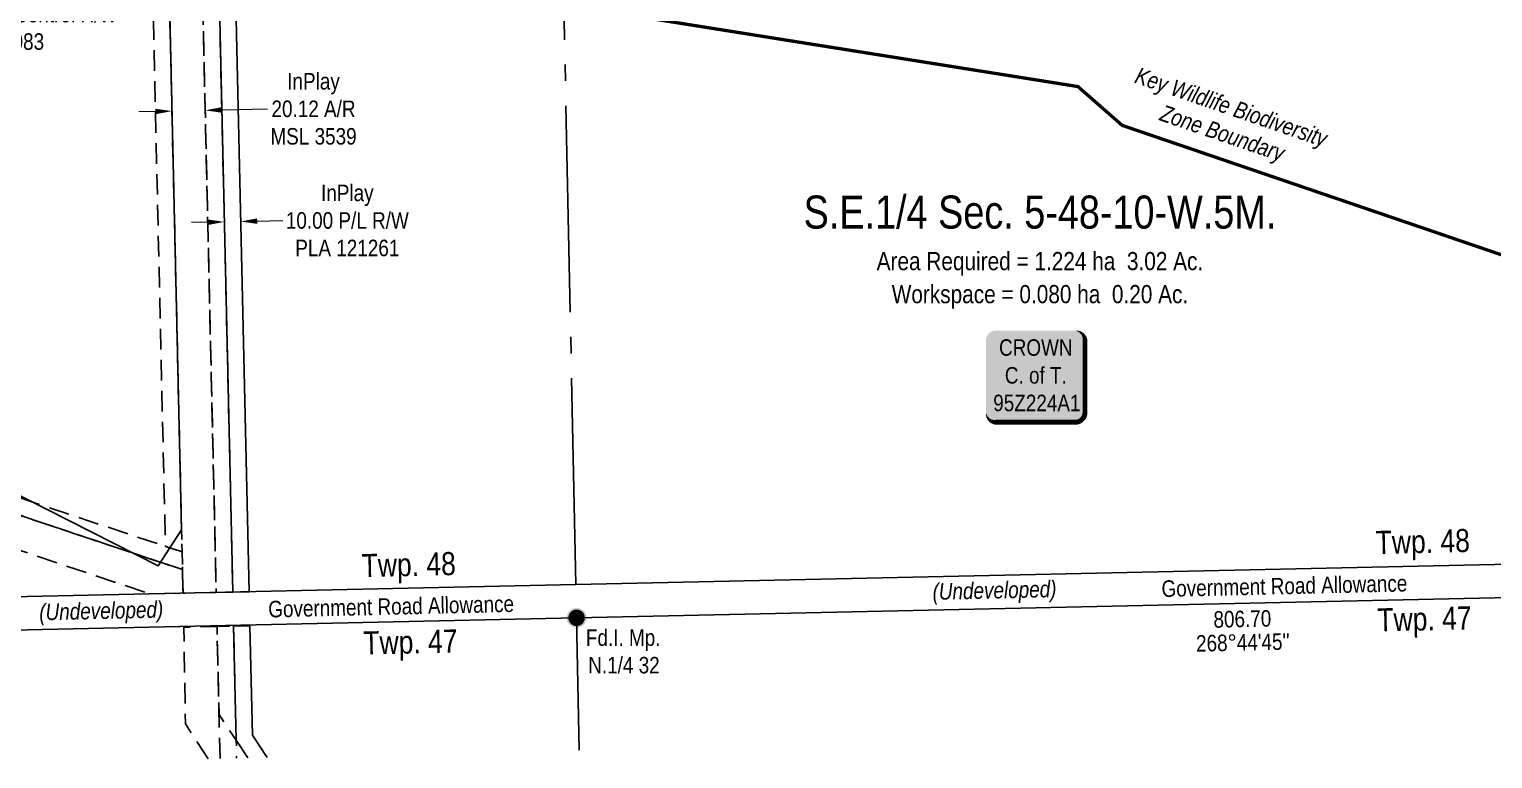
# Model space of a CAD drawing. Extents: x 601495 to 607119, y 5883555 to 5886722.
# Drawn here: x 604921 to 605808, y 5885032 to 5885474 of the extents above; entities that cross this region are included whole.
import ezdxf
from ezdxf.enums import TextEntityAlignment as Align

# ---------------------------------------------------------------- set-up
doc = ezdxf.new("R2010")
doc.units = 0
doc.header["$LTSCALE"] = 5
doc.header["$PDMODE"] = 34
doc.header["$PDSIZE"] = 0.03
for name, pattern in [('DASHDOT2', [12.7, 6.35, -3.175, 0, -3.175]), ('foc-ACCESSROAD', [3.75, 2.5, -1.25]), ('foc-FLOWLINE', [3.75, 2.5, -1.25]), ('foc-QUARTERLINE', [33, 25, -3, 2, -3])]:
    doc.linetypes.add(name, pattern=pattern)
doc.layers.get('Defpoints').update_dxf_attribs({"color": 9})
for name, color, linetype in [('AS-OWNER', 7, 'Continuous'), ('AS-POWER', 104, 'foc-POWER'), ('AS-WILDLIFE', 131, 'DASHDOT2'), ('C-AR', 13, 'foc-ACCESSROAD'), ('C-FLOWLINE', 13, 'foc-FLOWLINE'), ('C-RW', 13, 'Continuous'), ('C-SYMBOL', 7, 'Continuous'), ('C-WS', 13, 'foc-ACCESSROAD'), ('D-TXT', 6, 'Continuous'), ('F-EZE', 190, 'foc-FLOWLINE'), ('L-AREAREQUIRED', 7, 'Continuous'), ('L-AREAWORK', 5, 'Continuous'), ('L-BD', 7, 'Continuous'), ('L-MON', 1, 'Continuous'), ('L-MON-T', 1, 'Continuous'), ('L-QSEC', 8, 'foc-QUARTERLINE'), ('L-ROAD-T', 7, 'Continuous'), ('L-SEC', 7, 'Continuous')]:
    doc.layers.add(name, color=color, linetype=linetype)
for name, color, linetype, lineweight in [('C-AR-T', 13, 'Continuous', 9), ('C-RW-T', 13, 'Continuous', 9), ('F-EZE-T', 190, 'Continuous', 9), ('T-TEXT', 48, 'Continuous', 18)]:
    doc.layers.add(name, color=color, linetype=linetype, lineweight=lineweight)
doc.styles.add('100L', font='ARIALN.TTF', dxfattribs={"height": 11})
doc.styles.add('175L', font='ARIALN.TTF', dxfattribs={"height": 20})
doc.styles.add('240', font='ARIALN.TTF', dxfattribs={"height": 30})
doc.styles.add('80', font='ARIALN.TTF', dxfattribs={"height": 10})
doc.styles.add('80CG', font='ARIALN.TTF', dxfattribs={"height": 10})
doc.styles.add('80L', font='ARIALN.TTF', dxfattribs={"height": 10})
doc.styles.add('80LS', font='ARIALNI.TTF', dxfattribs={"height": 10})
doc.styles.add('foc-LtypeFont', font='ARIALN.TTF', dxfattribs={"height": 7.35})
doc.linetypes.add('foc-POWER', pattern='A,6,-1,["P",foc-LtypeFont,S=0.2,R=0,X=-0.625,Y=-0.75],-1.24,4', length=12.24)
doc.linetypes.add('foc-POWER-NOLINE', pattern='A,0,-4,["P",foc-LtypeFont,S=0.2,R=0,X=-0.625,Y=-0.75],-8.24', length=12.24)
doc.dimstyles.new('Compass 5 000', dxfattribs={"dimscale": 5, "dimtxt": 9, "dimasz": 2, "dimexe": 0.2, "dimexo": 0.0625, "dimgap": 0.5, "dimtad": 0, "dimtih": 1, "dimtoh": 1, "dimzin": 0, "dimdsep": 46, "dimtxsty": '80CG', "dimcen": 0.1, "dimse1": 1, "dimse2": 1, "dimclrd": 256, "dimclrt": 256, "dimaunit": 1, "dimadec": 4, "dimazin": 0, "dimtfac": 0.06, "dimtofl": 0, "dimtmove": 0, "dimatfit": 1, "dimfxl": 0.2, "dimtolj": 1, "dimtzin": 0, "dimlwd": -1, "dimarcsym": 0})

# ---------------------------------------------------------------- blocks, each defined once
blk = doc.blocks.new('*D389')
at = {"layer": 'Defpoints', "color": 0, "transparency": 16777216}
for p in [(604996.54, 5885485.29), (604996.58, 5885483.3), (605006.54, 5885485.52)]:
    blk.add_point(p, dxfattribs=at)
at = {"layer": 'F-EZE-T', "transparency": 16777216}
for p, q in [((604986.58, 5885483.08), (604976.59, 5885482.85)), ((605016.58, 5885483.76), (605026.58, 5885483.99))]:
    blk.add_line(p, q, dxfattribs=at)
for points in [[(604986.55, 5885484.74), (604986.62, 5885481.41), (604996.58, 5885483.3)], [(605016.54, 5885485.43), (605016.62, 5885482.1), (605006.58, 5885483.53)]]:
    blk.add_solid(points, dxfattribs=at)
at = {"layer": 'F-EZE-T', "transparency": 16777216, "insert": (604898.65, 5885482.85), "char_height": 10, "attachment_point": 5, "style": '80CG'}
blk.add_mtext('\\A1;Fortis\\P10.00 Vegetation Control R/W\\PEZE 880083', dxfattribs=at)
blk = doc.blocks.new('*D396')
at = {"layer": 'C-AR-T', "transparency": 16777216}
for p, q in [((604997.95, 5885423.92), (604987.95, 5885423.7)), ((605038.07, 5885424.84), (605065.78, 5885425.48))]:
    blk.add_line(p, q, dxfattribs=at)
for points in [[(604997.91, 5885425.59), (604997.98, 5885422.26), (605007.94, 5885424.15)], [(605038.03, 5885426.51), (605038.1, 5885423.18), (605028.07, 5885424.61)]]:
    blk.add_solid(points, dxfattribs=at)
at = {"layer": 'Defpoints', "color": 0, "transparency": 16777216}
for p in [(605007.27, 5885453.62), (605027.39, 5885454.08), (605028.07, 5885424.61)]:
    blk.add_point(p, dxfattribs=at)
at = {"layer": 'C-AR-T', "transparency": 16777216, "insert": (605093.7, 5885425.48), "char_height": 10, "attachment_point": 5, "style": '80CG'}
blk.add_mtext('\\A1;InPlay\\P20.12 A/R\\PMSL 3539', dxfattribs=at)
blk = doc.blocks.new('*D410')
at = {"layer": 'C-RW-T', "transparency": 16777216}
for p, q in [((605029.68, 5885356.86), (605019.68, 5885356.63)), ((605059.57, 5885357.53), (605075.08, 5885357.88))]:
    blk.add_line(p, q, dxfattribs=at)
for points in [[(605029.64, 5885358.52), (605029.72, 5885355.19), (605039.68, 5885357.08)], [(605059.53, 5885359.2), (605059.61, 5885355.87), (605049.57, 5885357.31)]]:
    blk.add_solid(points, dxfattribs=at)
at = {"layer": 'Defpoints', "color": 0, "transparency": 16777216}
for p in [(605039.36, 5885371.14), (605049.26, 5885371.36), (605049.57, 5885357.31)]:
    blk.add_point(p, dxfattribs=at)
at = {"layer": 'C-RW-T', "transparency": 16777216, "insert": (605114.17, 5885357.88), "char_height": 10, "attachment_point": 5, "style": '80CG'}
blk.add_mtext('\\A1;InPlay\\P10.00 P/L R/W\\PPLA 121261', dxfattribs=at)
blk = doc.blocks.new('*U386')
h = blk.add_hatch(color=255)
edge = h.paths.add_edge_path()
edge.add_line((-24, -28.5), (24, -28.5))
edge.add_arc((24, -22.5), 6, 270, 360)
edge.add_line((30, -22.5), (30, 21))
edge.add_arc((24, 21), 6, 0, 90)
edge.add_line((24, 27), (-24, 27))
edge.add_arc((-24, 21), 6, 90, 180)
edge.add_line((-30, 21), (-30, -22.5))
edge.add_arc((-24, -22.5), 6, 180, 270)
at = {"color": 14, "flags": 128}
blk.add_lwpolyline([(-24, -28.5, 3, 3, 0), (24, -28.5, 3, 3, 0.414214), (30, -22.5, 3, 3, 0), (30, 21, 3, 0, 0.414214), (24, 27, 0, 0, 0), (-24, 27, 0, 0, 0.414214), (-30, 21, 0, 0, 0), (-30, -22.5, 0, 3, 0.414214)], format="xyseb", close=True, dxfattribs=at)
blk.add_lwpolyline([(22.65, -16.25, 0, 7.5, 0), (0, 0, 0, 0, 0)], format="xyseb", dxfattribs=at)
at = {"color": 14, "style": '80'}
blk.add_attdef('ENTER_TEXT_001', (-26.85, -4.92), '', height=10, dxfattribs=at)
blk = doc.blocks.new('fdia')
at = {"color": 255, "const_width": 1}
blk.add_lwpolyline([(-0.5, 0, 1), (0.5, 0, 1)], format="xyb", close=True, dxfattribs=at)
blk = doc.blocks.new('Fdiaa')
blk.add_blockref('fdia', (0, 0))
blk = doc.blocks.new('fdib')
at = {"color": 1, "const_width": 1.6}
blk.add_lwpolyline([(-0.4, 0, 1), (0.4, 0, 1)], format="xyb", close=True, dxfattribs=at)
at = {"color": 1}
blk.add_circle((0, 0), 0.8, dxfattribs=at)
blk = doc.blocks.new('Fdibb')
blk.add_blockref('fdib', (0, 0))
blk = doc.blocks.new('fdicc')
for name in ['Fdibb', 'Fdiaa']:
    blk.add_blockref(name, (0, 0))
blk = doc.blocks.new('FDI')
blk.add_blockref('fdicc', (0, 0))

msp = doc.modelspace()

# ---------------------------------------------------------------- linework, layer by layer
at = {"layer": 'AS-POWER', "linetype": 'foc-POWER-NOLINE', "flags": 128}
msp.add_lwpolyline([(605013.749, 5885170.614), (605005.587, 5885527.053)], dxfattribs=at)
at = {"layer": 'AS-POWER', "flags": 128}
msp.add_lwpolyline([(604348.081, 5885048.779), (604349.672, 5885050.327), (604409.847, 5885113.815), (604483.144, 5885108.066), (604775.904, 5885116.269), (604878.433, 5885210.137), (604999.617, 5885148.893), (605013.749, 5885170.614)], dxfattribs=at)
at = {"layer": 'AS-WILDLIFE', "const_width": 1.999, "flags": 128}
msp.add_lwpolyline([(606597.047, 5885396.574), (606505.885, 5885360.007), (606413.26, 5885315.507), (606326.76, 5885273.507), (606244.135, 5885247.007), (606152.259, 5885218.007), (605869.197, 5885318.007), (605782.947, 5885347.507), (605583.572, 5885415.507), (605556.76, 5885439.007), (605094.947, 5885512.507), (605092.572, 5885513.007), (604624.447, 5885599.507), (604583.822, 5885518.507), (604526.884, 5885357.007), (604517.259, 5885222.507), (604516.635, 5885216.507), (604515.572, 5885210.007), (604514.135, 5885203.507), (604512.197, 5885197.507), (604509.885, 5885191.007), (604507.197, 5885185.507), (604504.134, 5885179.507), (604500.634, 5885174.007), (604496.885, 5885168.507), (604492.697, 5885163.507), (604488.259, 5885159.007), (604483.447, 5885154.507), (604482.572, 5885153.507), (604348.306, 5885038.39)], dxfattribs=at)
at = {"layer": 'C-AR', "flags": 128}
for points in [[(605034.752, 5885132.708), (605014.628, 5885132.269), (605014.301, 5885146.516), (605014.056, 5885157.208), (605003.295, 5885627.154), (605002.837, 5885647.16), (605002.212, 5885674.447), (605022.338, 5885674.907), (605034.752, 5885132.708)], [(605014.301, 5885146.516), (605014.628, 5885132.269), (604994.646, 5885131.834), (604883.557, 5885168.886), (604811.622, 5885127.846), (604769.371, 5885126.925), (604881.395, 5885190.826), (605014.301, 5885146.516)]]:
    msp.add_lwpolyline(points, close=True, dxfattribs=at)
at = {"layer": 'C-FLOWLINE', "flags": 128}
for points in [[(605044.816, 5885132.927), (605034.752, 5885132.708), (605022.338, 5885674.907), (605032.401, 5885675.138), (605044.816, 5885132.927)], [(604880.313, 5885201.798), (605003.971, 5885160.571), (605014.056, 5885157.208), (605014.301, 5885146.516), (604881.395, 5885190.826), (604769.371, 5885126.925), (604515.501, 5885121.393), (604500.415, 5885121.065), (604485.429, 5885120.738), (604446.4, 5885119.888), (604455.824, 5885129.067), (604485.359, 5885129.739), (604500.299, 5885130.079), (604515.351, 5885130.407), (604765.202, 5885136.151), (604880.313, 5885201.798)]]:
    msp.add_lwpolyline(points, close=True, dxfattribs=at)
msp.add_lwpolyline([(605037.054, 5885032.184), (605035.224, 5885112.115), (605035.609, 5885112.124), (605045.287, 5885112.346), (605046.868, 5885043.263), (605047.117, 5885032.414)], dxfattribs=at)
at = {"layer": 'C-RW'}
msp.add_lwpolyline([(605054.635, 5885133.141), (605044.816, 5885132.927), (605032.401, 5885675.138), (605032.19, 5885684.321), (605028.639, 5885693.655), (605026.698, 5885789.3), (605036.724, 5885789.506), (605038.559, 5885697.439), (605042.102, 5885688.116), (605042.391, 5885675.367), (605054.635, 5885133.141)], close=True, dxfattribs=at)
msp.add_lwpolyline([(605053.891, 5885032.57), (605046.868, 5885043.263), (605045.287, 5885112.346), (605055.147, 5885112.572), (605056.797, 5885046.356), (605065.673, 5885032.839)], dxfattribs=at)
at = {"layer": 'C-WS', "flags": 128}
msp.add_lwpolyline([(605029.796, 5885032.018), (605016.095, 5885053.107), (605015.099, 5885111.653), (605035.224, 5885112.115), (605036.447, 5885058.712), (605046.842, 5885043.214), (605053.855, 5885032.569)], dxfattribs=at)
at = {"layer": 'F-EZE', "flags": 128}
msp.add_lwpolyline([(605003.295, 5885627.154), (605014.056, 5885157.208), (605003.971, 5885160.571), (604994.87, 5885558.048), (604993.292, 5885626.925), (604992.834, 5885646.931), (604992.21, 5885674.217), (605002.212, 5885674.447), (605002.837, 5885647.16), (605003.295, 5885627.154)], close=True, dxfattribs=at)
at = {"layer": 'L-QSEC'}
for p, q in [((605252.651, 5885137.456), (605236.736, 5885901.877)), ((605254.653, 5885037.167), (605253.07, 5885117.348))]:
    msp.add_line(p, q, dxfattribs=at)
at = {"layer": 'L-SEC'}
for p, q in [((606058.808, 5885155.113), (605252.63, 5885137.455)), ((605252.632, 5885137.455), (604446.4, 5885119.888)), ((605253.07, 5885117.348), (606059.252, 5885135.006)), ((604446.818, 5885099.78), (605253.07, 5885117.348))]:
    msp.add_line(p, q, dxfattribs=at)

# ---------------------------------------------------------------- block references
at = {"layer": 'AS-OWNER', "color": 4}
ref = msp.add_blockref('*U386', (605531.048, 5885264.221), dxfattribs=at)
ref.add_attrib('ENTER_TEXT_001', 'CROWN', (605508.988, 5885275.993), dxfattribs={"layer": '0', "color": 14, "height": 10, "style": '80'})
ref.add_attrib('ENTER_TEXT_002', 'C. of T.', (605512.484, 5885259.149), dxfattribs={"layer": '0', "color": 14, "height": 10, "style": '80'})
ref.add_attrib('ENTER_TEXT_003', '95Z224A1', (605505.448, 5885242.441), dxfattribs={"layer": '0', "color": 14, "height": 10, "style": '80'})

# ---------------------------------------------------------------- texts
at = {"layer": 'AS-WILDLIFE', "insert": (605646.493, 5885417.29), "char_height": 10, "attachment_point": 5, "rotation": 341.167253, "style": '240'}
msp.add_mtext_dynamic_manual_height_columns('{\\fArial Narrow|b0|i1|c0|p34;Key Wildlife Biodiversity Zone Boundary}', width=144.70496, gutter_width=45, heights=[0], dxfattribs=at)
at = {"layer": 'C-SYMBOL', "color": 3, "style": '175L'}
msp.add_text('S.E.1/4 Sec. 5-48-10-W.5M.', height=19.99202, dxfattribs=at).set_placement((605533.755, 5885347.025), align=Align.BOTTOM_CENTER)
at = {"layer": 'D-TXT', "color": 3, "char_height": 14, "attachment_point": 1, "rotation": 1.311563, "style": '80L'}
for s, insert in [('Twp. 48', (605736.983, 5885169.926)), ('Twp. 48', (605122.696, 5885155.934)), ('Twp. 47', (605738.007, 5885123.048)), ('Twp. 47', (605123.72, 5885109.056))]:
    msp.add_mtext_dynamic_manual_height_columns(s, width=56.42673, gutter_width=47.5, heights=[0], dxfattribs=dict(at, insert=insert))
at = {"layer": 'L-AREAREQUIRED', "color": 5, "style": '100L'}
msp.add_text('Area Required = 1.224 ha  3.02 Ac.', height=10.99561, dxfattribs=at).set_placement((605533.755, 5885324.534), align=Align.BOTTOM_CENTER)
at = {"layer": 'L-AREAWORK', "color": 5, "style": '100L'}
msp.add_text('Workspace = 0.080 ha  0.20 Ac.', height=10.99561, dxfattribs=at).set_placement((605533.755, 5885304.542), align=Align.BOTTOM_CENTER)
at = {"layer": 'L-BD', "style": '80L'}
for s, height, p in [('806.70', 9.996, (605656.369, 5885116.683)), ("268°44'45''", 9.99601, (605656.681, 5885102.442))]:
    msp.add_text(s, height=height, rotation=1.2548, dxfattribs=at).set_placement(p, align=Align.MIDDLE)
at = {"layer": 'L-ROAD-T', "style": '80L'}
for p in [(605681.821, 5885136.632), (605140.708, 5885124.227)]:
    msp.add_text('Government Road Allowance', height=9.99597, rotation=1.311613, dxfattribs=at).set_placement(p, align=Align.MIDDLE_CENTER)
at = {"layer": 'T-TEXT', "style": '80LS'}
for p in [(605506.218, 5885134.042), (604965.105, 5885121.636)]:
    msp.add_text('(Undeveloped)', height=9.99597, rotation=1.311613, dxfattribs=at).set_placement(p, align=Align.MIDDLE_CENTER)

# ---------------------------------------------------------------- dimensions: what is measured, and where the dimension line sits
at = {"layer": 'C-AR-T'}
dim = msp.add_linear_dim(base=(605028.069, 5885424.614), p1=(605007.269, 5885453.617), p2=(605027.394, 5885454.078), angle=1.31164, text='InPlay\\P20.12 A/R\\PMSL 3539', dimstyle='Compass 5 000', dxfattribs=at)
dim.commit()
dim.dimension.update_dxf_attribs({"geometry": '*D396', "text_midpoint": (605093.704, 5885425.478), "dimtype": 161})
at = {"layer": 'C-RW-T'}
dim = msp.add_linear_dim(base=(605049.573, 5885357.307), p1=(605039.362, 5885371.135), p2=(605049.255, 5885371.359), angle=1.293594, text='InPlay\\P10.00 P/L R/W\\PPLA 121261', dimstyle='Compass 5 000', dxfattribs=at)
dim.commit()
dim.dimension.update_dxf_attribs({"geometry": '*D410', "text_midpoint": (605114.169, 5885357.883), "dimtype": 161})
at = {"layer": 'F-EZE-T'}
dim = msp.add_aligned_dim(p1=(605006.538, 5885485.524), p2=(604996.536, 5885485.295), distance=1.99, text='Fortis\\P10.00 Vegetation Control R/W\\PEZE 880083', dimstyle='Compass 5 000', dxfattribs=at)
dim.commit()
dim.dimension.update_dxf_attribs({"geometry": '*D389', "text_midpoint": (604898.653, 5885482.847)})

# ---------------------------------------------------------------- next in the draw order: texts
at = {"layer": 'L-MON-T', "insert": (605257.644, 5885110.328), "char_height": 9.99024, "attachment_point": 1, "style": '80L', "bg_fill": 3, "box_fill_scale": 1.15, "bg_fill_color": 256, "bg_fill_true_color": 256, "bg_fill_transparency": 0}
msp.add_mtext_dynamic_manual_height_columns('\\pi1.07356;Fd.I. Mp.\\P\\pi2.49101;N.1/4 32', width=44.29874, gutter_width=49.98, heights=[0], dxfattribs=at)

# ---------------------------------------------------------------- next in the draw order: block references
at = {"layer": 'L-MON', "xscale": 4.999999999999952, "yscale": 4.999999999999952, "zscale": 4.999999999999952}
msp.add_blockref('FDI', (605253.07, 5885117.348), dxfattribs=at)

doc.saveas('drawing.dxf')
